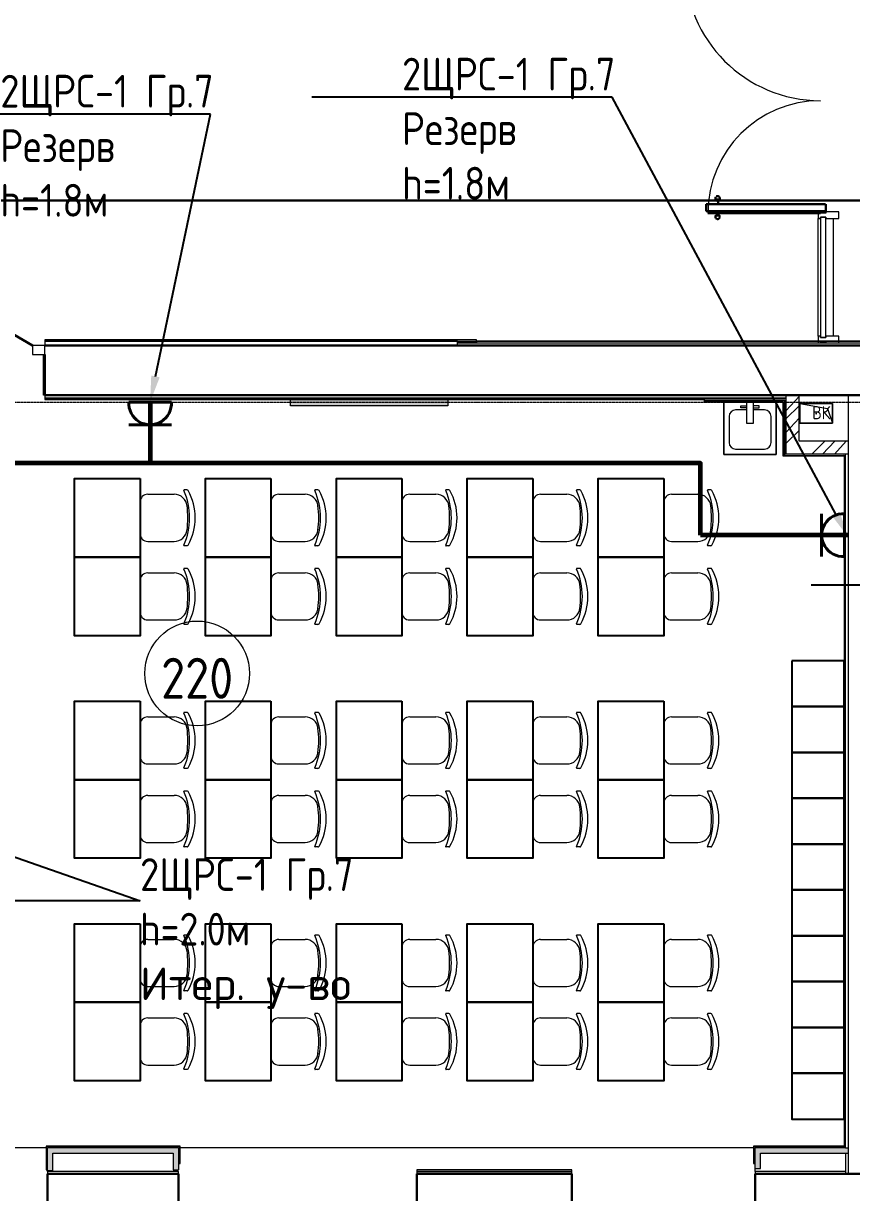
# Model space of a CAD drawing. Header units: millimetres. Extents: x -32 to 417638015, y -35 to 175284279.
# Drawn here: x 416903946 to 416910272, y 175233955 to 175242887 of the extents above; entities that cross this region are included whole.
import ezdxf
from ezdxf import colors
from ezdxf.entities.mleader import LeaderData, LeaderLine
from ezdxf.math import Vec2, Vec3

# ---------------------------------------------------------------- set-up
doc = ezdxf.new("R2010")
doc.units = ezdxf.units.MM
doc.linetypes.add('ADSK_Линия сетки', pattern=[25, 20, -2.5, 0, -2.5])
doc.linetypes.add('ADSK_Штриховая_ш3 п1_5', pattern=[4.5, 3, -1.5])
for name, color, linetype, lineweight in [('_ЭМ_гофра', 5, 'Continuous', 60), ('_ЭМ_ТХобщее_слой', 7, 'Continuous', 30), ('Аннотация', 7, 'Continuous', 18), ('Витраж', 7, 'Continuous', 9), ('Двери', 7, 'Continuous', 9), ('Обобщенные модели', 7, 'Continuous', 18), ('Оси', 253, 'Continuous', 9), ('Панели витража', 7, 'Continuous', 9), ('Перекрытие', 7, 'Continuous', 18), ('Сантехника', 7, 'Continuous', 18), ('Стены внутренние', 7, 'Continuous', 18), ('Стены несущие', 7, 'Continuous', 30), ('Стены отделка', 7, 'Continuous', 30), ('Стены перегородки', 7, 'Continuous', 30), ('Стены штриховка', 7, 'Continuous', 9), ('ТХ', 5, 'Continuous', 0), ('ШТРИХОВКА', 252, 'Continuous', 15), ('ЭМ', 5, 'Continuous', 40), ('ЭМ_Лоток 1_2', 162, 'Continuous', 30)]:
    doc.layers.add(name, color=color, linetype=linetype, lineweight=lineweight)
doc.layers.add('_ЭМ_Надписи', color=7, linetype='Continuous')
doc.layers.add('ЭОМ_Лотки рабочие', color=5, linetype='Continuous')
doc.layers.add('Линии', color=7, linetype='Continuous', lineweight=9, true_color=0x00a600)
doc.styles.add('GOST Common', font='GOST_Common.ttf', dxfattribs={"width": 0.9, "height": 349.9999999999996})
doc.styles.add('GOST Common_5', font='GOST_Common.ttf', dxfattribs={"width": 0.9, "height": 200})
doc.styles.add('ЭОМ', font='isocpeur.ttf', dxfattribs={"width": 0.85, "height": 250})
doc.linetypes.add('Cable in the tray', pattern='A,5,[130,ltypeshp.shx,S=1,R=0,X=0,Y=0],1.5,[130,ltypeshp.shx,S=1.5,R=90,X=0,Y=-1],1,[130,ltypeshp.shx,S=1,R=0,X=0.5,Y=0],5', length=12.5)

# ---------------------------------------------------------------- blocks, each defined once
blk = doc.blocks.new('Стул ученич штабелир №5-7')
at = {"color": 0, "linetype": 'ByBlock', "lineweight": -2}
for p, q in [((-120.064222017827, -6.874120663269423e-05), (120.064222017827, 6.874120663269423e-05)), ((-120.0642220180016, -6.874130849610083e-05), (120.0642220177106, 6.874110476928763e-05)), ((-179.935777982173, -59.99993125879337), (-179.935777982173, -260.3112319844695)), ((-179.9357779823476, -59.99993125888795), (-179.9357779823476, -260.3112319845714)), ((180.064222017827, -59.99993125879337), (180.064222017827, -260.3112319844695)), ((180.0642220177106, -59.99993125888795), (180.0642220177106, -260.3112319845714)), ((-213.4357779821148, -359.0004116515302), (-213.4357779821148, -337.3406056039639)), ((-213.4357779822894, -359.0004116516247), (-213.4357779822894, -337.3406056040585)), ((213.564222017827, -359.0004116515302), (213.564222017827, -337.3406056039639)), ((213.5642220176524, -359.0004116516247), (213.5642220176524, -337.3406056040585))]:
    blk.add_line(p, q, dxfattribs=at)
for centre, radius, start, end in [((-119.9357779822312, -59.99993125879337), 60.00000000000227, 90, 180), ((-119.9357779823476, -59.99993125885157), 59.99999999995964, 90, 180), ((120.0642220178852, -59.99993125879337), 60.00000000000227, 0, 90), ((120.0642220177106, -59.99993125885157), 59.99999999995964, 0, 90), ((-79.93577798217302, -260.3112319844549), 100.0000000000176, 180, 264.2584419996841), ((-79.93577798234764, -260.3112319845568), 100.0000000000176, 180, 264.2584419996841), ((80.06422201782698, -260.3112319844549), 100.0000000000176, 275.7415580003159, 0), ((80.06422201765236, -260.3112319845568), 100.0000000000176, 275.7415580003159, 0), ((-210.435777982173, -337.3406056039494), 2.999999999983853, 63.89783268162118, 180), ((-210.4357779823476, -337.340605604044), 2.999999999983853, 63.89783268162118, 180), ((0.06422201782697812, 142.3201924452005), 520.8201237039044, 246.3195110063149, 293.6804889936851), ((0.06422201765235513, 142.3201924450987), 520.8201237039044, 246.3195110063149, 293.6804889936851), ((210.564222017827, -337.3406056039494), 2.999999999983853, 0, 116.1021673183788), ((210.5642220176524, -337.340605604044), 2.999999999983853, 0, 116.1021673183788), ((-203.435777982173, -359.0004116515447), 9.999999999989248, 180, 238.068250632605), ((-203.4357779823476, -359.0004116516466), 9.999999999989248, 180, 238.068250632605), ((0.06422201782697812, 9.04909030158342), 430.5490215606072, 240.9916647866204, 299.0083352133797), ((0.06422201765235513, 9.049090301488832), 430.5490215606072, 240.9916647866204, 299.0083352133797), ((0.06422201782697812, 435.5341415462426), 800.3966485555333, 263.2469772545854, 276.7530227454146), ((0.06422201765235513, 435.5341415461407), 800.3966485555333, 263.2469772545854, 276.7530227454146), ((203.564222017827, -359.0004116515447), 9.999999999989248, 301.931749367395, 0), ((203.5642220176524, -359.0004116516466), 9.999999999989248, 301.931749367395, 0)]:
    blk.add_arc(centre, radius, start, end, dxfattribs=at)
blk = doc.blocks.new('Тх 2 этаж')
at = {"lineweight": 0, "true_color": 0x939598}
h = blk.add_hatch(color=252, dxfattribs=at)
h.dxf.hatch_style = 1
h.paths.add_polyline_path([(27735.97930723574, 6329.165966294939), (27735.97930723574, 6279.165966294939), (26535.97930723574, 6279.165966294939), (26535.97930723574, 6329.165966294939)])
at = {"color": 252, "lineweight": 0, "true_color": 0x939598}
blk.add_lwpolyline([(27735.97930723574, 6329.165966294939), (27735.97930723574, 6279.165966294939), (26535.97930723574, 6279.165966294939), (26535.97930723574, 6329.165966294939), (27735.97930723574, 6329.165966294939)], dxfattribs=at)
at = {"color": 252, "true_color": 0x939598}
for points in [[(25385.97930723533, 5723.755234011158), (25385.97930723533, 5123.755234011158), (24885.97930723522, 5123.755234011158), (24885.97930723522, 5723.755234011158)], [(26385.97930723533, 5723.755234011158), (26385.97930723533, 5123.755234011158), (25885.97930723522, 5123.755234011158), (25885.97930723522, 5723.755234011158)], [(27385.9793072358, 5723.755234011158), (27385.9793072358, 5123.755234011158), (26885.97930723568, 5123.755234011158), (26885.97930723568, 5723.755234011158)], [(28385.9793072358, 5723.755234011158), (28385.9793072358, 5123.755234011158), (27885.97930723568, 5123.755234011158), (27885.97930723568, 5723.755234011158)], [(29385.9793072358, 5723.755234011158), (29385.9793072358, 5123.755234011158), (28885.97930723568, 5123.755234011158), (28885.97930723568, 5723.755234011158)], [(25385.97930723533, 5123.755234010692), (25385.97930723533, 4523.755234010692), (24885.97930723522, 4523.755234010692), (24885.97930723522, 5123.755234010692)], [(26385.97930723533, 5123.755234010692), (26385.97930723533, 4523.755234010692), (25885.97930723522, 4523.755234010692), (25885.97930723522, 5123.755234010692)], [(27385.9793072358, 5123.755234010692), (27385.9793072358, 4523.755234010692), (26885.97930723568, 4523.755234010692), (26885.97930723568, 5123.755234010692)], [(28385.9793072358, 5123.755234010692), (28385.9793072358, 4523.755234010692), (27885.97930723568, 4523.755234010692), (27885.97930723568, 5123.755234010692)], [(29385.9793072358, 5123.755234010692), (29385.9793072358, 4523.755234010692), (28885.97930723568, 4523.755234010692), (28885.97930723568, 5123.755234010692)], [(25385.97930723533, 4023.755234010692), (25385.97930723533, 3423.755234010692), (24885.97930723522, 3423.755234010692), (24885.97930723522, 4023.755234010692)], [(26385.97930723533, 4023.755234010692), (26385.97930723533, 3423.755234010692), (25885.97930723522, 3423.755234010692), (25885.97930723522, 4023.755234010692)], [(27385.9793072358, 4023.755234010692), (27385.9793072358, 3423.755234010692), (26885.97930723568, 3423.755234010692), (26885.97930723568, 4023.755234010692)], [(28385.9793072358, 4023.755234010692), (28385.9793072358, 3423.755234010692), (27885.97930723568, 3423.755234010692), (27885.97930723568, 4023.755234010692)], [(29385.9793072358, 4023.755234010692), (29385.9793072358, 3423.755234010692), (28885.97930723568, 3423.755234010692), (28885.97930723568, 4023.755234010692)], [(25385.97930723533, 3423.755234010227), (25385.97930723533, 2823.755234010227), (24885.97930723522, 2823.755234010227), (24885.97930723522, 3423.755234010227)], [(26385.97930723533, 3423.755234010227), (26385.97930723533, 2823.755234010227), (25885.97930723522, 2823.755234010227), (25885.97930723522, 3423.755234010227)], [(27385.9793072358, 3423.755234010227), (27385.9793072358, 2823.755234010227), (26885.97930723568, 2823.755234010227), (26885.97930723568, 3423.755234010227)], [(28385.9793072358, 3423.755234010227), (28385.9793072358, 2823.755234010227), (27885.97930723568, 2823.755234010227), (27885.97930723568, 3423.755234010227)], [(29385.9793072358, 3423.755234010227), (29385.9793072358, 2823.755234010227), (28885.97930723568, 2823.755234010227), (28885.97930723568, 3423.755234010227)], [(25385.97930723533, 2323.755234010227), (25385.97930723533, 1723.755234010227), (24885.97930723522, 1723.755234010227), (24885.97930723522, 2323.755234010227)], [(26385.97930723533, 2323.755234010227), (26385.97930723533, 1723.755234010227), (25885.97930723522, 1723.755234010227), (25885.97930723522, 2323.755234010227)], [(27385.9793072358, 2323.755234010227), (27385.9793072358, 1723.755234010227), (26885.97930723568, 1723.755234010227), (26885.97930723568, 2323.755234010227)], [(28385.9793072358, 2323.755234010227), (28385.9793072358, 1723.755234010227), (27885.97930723568, 1723.755234010227), (27885.97930723568, 2323.755234010227)], [(29385.9793072358, 2323.755234010227), (29385.9793072358, 1723.755234010227), (28885.97930723568, 1723.755234010227), (28885.97930723568, 2323.755234010227)], [(25385.97930723533, 1723.755234009761), (25385.97930723533, 1123.755234009761), (24885.97930723522, 1123.755234009761), (24885.97930723522, 1723.755234009761)], [(26385.97930723533, 1723.755234009761), (26385.97930723533, 1123.755234009761), (25885.97930723522, 1123.755234009761), (25885.97930723522, 1723.755234009761)], [(27385.9793072358, 1723.755234009761), (27385.9793072358, 1123.755234009761), (26885.97930723568, 1123.755234009761), (26885.97930723568, 1723.755234009761)], [(28385.9793072358, 1723.755234009761), (28385.9793072358, 1123.755234009761), (27885.97930723568, 1123.755234009761), (27885.97930723568, 1723.755234009761)], [(29385.9793072358, 1723.755234009761), (29385.9793072358, 1123.755234009761), (28885.97930723568, 1123.755234009761), (28885.97930723568, 1723.755234009761)]]:
    blk.add_lwpolyline(points, close=True, dxfattribs=at)
for points in [[(30363.7817554106, 4331.755234009644), (30363.7817554106, 3981.755234009644), (30763.7817554106, 3981.755234009644), (30763.7817554106, 4331.755234009644), (30363.7817554106, 4331.755234009644)], [(30363.7817554106, 3981.755234009644), (30363.7817554106, 3631.755234009644), (30763.7817554106, 3631.755234009644), (30763.7817554106, 3981.755234009644), (30363.7817554106, 3981.755234009644)], [(30363.7817554106, 3631.755234009644), (30363.7817554106, 3281.755234009644), (30763.7817554106, 3281.755234009644), (30763.7817554106, 3631.755234009644), (30363.7817554106, 3631.755234009644)], [(30363.7817554106, 3281.755234009644), (30363.7817554106, 2931.755234009644), (30763.7817554106, 2931.755234009644), (30763.7817554106, 3281.755234009644), (30363.7817554106, 3281.755234009644)], [(30363.7817554106, 2931.755234009644), (30363.7817554106, 2581.755234009644), (30763.7817554106, 2581.755234009644), (30763.7817554106, 2931.755234009644), (30363.7817554106, 2931.755234009644)], [(30363.7817554106, 2581.755234009644), (30363.7817554106, 2231.755234009644), (30763.7817554106, 2231.755234009644), (30763.7817554106, 2581.755234009644), (30363.7817554106, 2581.755234009644)], [(30363.7817554106, 2231.755234009644), (30363.7817554106, 1881.755234009644), (30763.7817554106, 1881.755234009644), (30763.7817554106, 2231.755234009644), (30363.7817554106, 2231.755234009644)], [(30363.7817554106, 1881.755234009644), (30363.7817554106, 1531.755234009644), (30763.7817554106, 1531.755234009644), (30763.7817554106, 1881.755234009644), (30363.7817554106, 1881.755234009644)], [(30363.7817554106, 1531.755234009644), (30363.7817554106, 1181.755234009644), (30763.7817554106, 1181.755234009644), (30763.7817554106, 1531.755234009644), (30363.7817554106, 1531.755234009644)], [(30363.7817554106, 1181.755234009644), (30363.7817554106, 831.7552340096445), (30763.7817554106, 831.7552340096445), (30763.7817554106, 1181.755234009644), (30363.7817554106, 1181.755234009644)]]:
    blk.add_lwpolyline(points, dxfattribs=at)
at = {"layer": 'ТХ', "color": 252, "lineweight": 0, "true_color": 0x939598, "rotation": 90}
for p in [(25385.97930723533, 5423.755234011624), (26385.97930723533, 5423.755234011624), (27385.97930723533, 5423.755234011624), (28385.9793072358, 5423.755234011624), (29385.9793072358, 5423.755234011624), (25385.97930723533, 4823.755234010692), (26385.97930723533, 4823.755234010692), (27385.97930723533, 4823.755234010692), (28385.9793072358, 4823.755234010692), (29385.9793072358, 4823.755234010692), (25385.97930723533, 3723.755234010692), (26385.97930723533, 3723.755234010692), (27385.97930723533, 3723.755234010692), (28385.9793072358, 3723.755234010692), (29385.9793072358, 3723.755234010692), (25385.97930723533, 3123.755234010227), (26385.97930723533, 3123.755234010227), (27385.97930723533, 3123.755234010227), (28385.9793072358, 3123.755234010227), (29385.9793072358, 3123.755234010227), (25385.97930723533, 2023.755234010227), (26385.97930723533, 2023.755234010227), (27385.97930723533, 2023.755234010227), (28385.9793072358, 2023.755234010227), (29385.9793072358, 2023.755234010227), (25385.97930723533, 1423.755234009761), (26385.97930723533, 1423.755234009761), (27385.97930723533, 1423.755234009761), (28385.9793072358, 1423.755234009761), (29385.9793072358, 1423.755234009761)]:
    blk.add_blockref('Стул ученич штабелир №5-7', p, dxfattribs=at)
blk = doc.blocks.new('План 2 этажа')
h = blk.add_hatch()
h.set_pattern_fill('ANSI34', color=8, scale=20)
h.set_pattern_definition([(45, (686.3573730537319, 338.699590410115), (-269.4076836320746, 269.4076836320746), []), (45, (776.1599730537273, 338.699590410115), (-269.4076836320746, 269.4076836320746), []), (45, (865.9625730537227, 338.699590410115), (-269.4076836320746, 269.4076836320746), []), (45, (955.7653730537277, 338.699590410115), (-269.4076836320746, 269.4076836320746), [])])
h.paths.add_polyline_path([(24731.35737305379, 8686.341918495851), (24631.35737305379, 8686.341918495851), (24631.35737305379, 8235.34191849583), (25106.35737305373, 8235.34191849583), (25076.35737305379, 8237.341918495866), (25106.35737305373, 8335.34191849588), (24731.35737305379, 8335.34191849588)])
at = {"layer": 'Стены внутренние'}
for points in [[(19714.24494410033, 2896.931186210629), (19990.49856187013, 2896.931186210629), (19990.49856187013, 2936.93118621062), (18990.49737305369, 2936.93118621062), (18990.49737305369, 2896.931186210629), (19030.49737305369, 2896.931186210629)], [(19030.49737305369, 2762.931186210625), (19030.49737305369, 2896.931186210629), (18990.49737305369, 2896.931186210629), (18990.49737305369, 2762.931186210625)], [(19950.49856187013, 2768.931186210589), (19990.49856187013, 2768.931186210589), (19990.49856187013, 2896.931186210629), (19950.49856187013, 2896.931186210629)], [(25086.35737305379, 2896.931186210569), (25106.35737305373, 2896.931186210629), (25106.35737305373, 2936.93118621062), (24395.49452676461, 2936.931186210551), (24395.49452676461, 2896.931186210569), (24948.66666336945, 2896.931186210585)], [(24425.22449144255, 2779.273641771319), (24435.49452676461, 2779.273641771319), (24435.49452676461, 2896.931186210569), (24395.49452676461, 2896.931186210569), (24395.49452676461, 2779.273641771319)]]:
    blk.add_hatch(color=8, dxfattribs=at).paths.add_polyline_path(points)
at = {"layer": 'Витраж', "color": 8, "lineweight": 18, "extrusion": (0, 0, -1)}
for p, q in [((24893.92272609222, 10085.72519557196), (24876.92272609221, 10085.72519557196)), ((24876.92272609221, 10085.72519557196), (24876.92272609221, 10035.72519557194)), ((24876.92272609221, 10035.72519557194), (24893.92272609222, 10035.72519557194)), ((24893.92272609222, 10075.72519557193), (24893.92272609222, 10085.72519557196)), ((24933.92272609221, 10075.72519557193), (24893.92272609222, 10075.72519557193)), ((24893.92272609222, 10035.72519557194), (24893.92272609222, 10045.72519557197)), ((24893.92272609222, 10045.72519557197), (24933.92272609221, 10045.72519557197)), ((25033.92272609219, 10085.72519557196), (24933.92272609221, 10085.72519557196)), ((24933.92272609221, 10085.72519557196), (24933.92272609221, 10075.72519557193)), ((24933.92272609221, 10045.72519557197), (24933.92272609221, 10035.72519557194)), ((24933.92272609221, 10035.72519557194), (25033.92272609219, 10035.72519557194)), ((25033.92272609219, 10035.72519557194), (25033.92272609219, 10085.72519557196)), ((24893.92272609222, 9135.725195571971), (24876.92272609221, 9135.725195571971)), ((24876.92272609221, 9135.725195571971), (24876.92272609221, 9085.725195571948)), ((24893.92272609222, 9125.725195571938), (24893.92272609222, 9135.725195571971)), ((24933.92272609221, 9125.725195571938), (24893.92272609222, 9125.725195571938)), ((25033.92272609219, 9135.725195571971), (24933.92272609221, 9135.725195571971)), ((24933.92272609221, 9135.725195571971), (24933.92272609221, 9125.725195571938)), ((25033.92272609219, 9085.725195571948), (25033.92272609219, 9135.725195571971)), ((24876.92272609221, 9085.725195571948), (24893.92272609222, 9085.725195571948)), ((24893.92272609222, 9085.725195571948), (24893.92272609222, 9095.72519557198)), ((24893.92272609222, 9095.72519557198), (24933.92272609221, 9095.72519557198)), ((24933.92272609221, 9095.72519557198), (24933.92272609221, 9085.725195571948)), ((24933.92272609221, 9085.725195571948), (25033.92272609219, 9085.725195571948))]:
    blk.add_line(p, q, dxfattribs=at)
at = {"layer": 'Витраж', "color": 8}
for p, q in [((24876.9227260922, 9135.725195571944), (24876.9227260922, 10035.72519557195)), ((24993.9227260922, 9135.725195571944), (24993.9227260922, 10035.72519557195))]:
    blk.add_line(p, q, dxfattribs=at)
at = {"layer": 'Двери', "color": 8, "lineweight": 30}
for p, q in [((24893.92272609222, 10075.72519557195), (24033.92272609222, 10075.72519557195)), ((18875.35737305378, 9066.341918495877), (18082.94412859102, 9523.841918495878))]:
    blk.add_line(p, q, dxfattribs=at)
at = {"layer": 'Двери', "color": 8}
for p, q in [((18875.35737305378, 9066.341918495877), (18875.35737305378, 8996.34191849588)), ((18970.35737305378, 9066.341918495877), (18875.35737305378, 9066.341918495877)), ((18970.35737305378, 8996.34191849588), (18970.35737305378, 9066.341918495877)), ((18875.35737305378, 8996.34191849588), (18970.35737305378, 8996.34191849588))]:
    blk.add_line(p, q, dxfattribs=at)
for centre, radius, start, end in [((24893.92272609222, 11970.72519557195), 1034.999999999995, 180, 270), ((24893.92272609222, 10075.72519557195), 860.000000000001, 90, 180)]:
    blk.add_arc(centre, radius, start, end, dxfattribs=at)
at = {"layer": 'Линии', "color": 8, "linetype": 'ADSK_Штриховая_ш3 п1_5', "lineweight": 30}
for p, q in [((24113.26886239246, 10145.72519557195), (24108.1207082115, 10190.42974241598)), ((24021.56294131582, 10092.72519557196), (24020.83711395168, 10145.72519557195)), ((24020.83711395168, 10145.72519557195), (24933.92272609222, 10145.72519557195)), ((24113.26886239246, 10093.22671490042), (24108.1207082115, 10048.5221680564)), ((24933.92272609222, 10145.72519557195), (24933.92272609222, 10092.72519557195)), ((24933.92272609222, 10092.72519557195), (24021.56294131582, 10092.72519557196))]:
    blk.add_line(p, q, dxfattribs=at)
for centre, radius in [((24108.12070821156, 10190.42974241596), 17.00000000000098), ((24108.1207082115, 10048.52216805641), 17.00000000000181)]:
    blk.add_circle(centre, radius, dxfattribs=at)
at = {"layer": 'Линии', "color": 8}
blk.add_circle((20132.87487044721, 6560.798295951507), 400, dxfattribs=at)
at = {"layer": 'Обобщенные модели', "color": 8}
for p, q in [((24736.35737305379, 8471.341918495858), (24736.35737305379, 8621.341918495858)), ((24736.35737305379, 8621.341918495858), (24986.35737305379, 8621.341918495857)), ((24736.35737305379, 8621.341918495858), (24948.85737305379, 8583.841918495864)), ((24986.35737305379, 8621.341918495857), (24736.35737305379, 8621.341918495858)), ((24736.35737305379, 8621.341918495858), (24736.35737305379, 8471.341918495858)), ((24948.85737305379, 8583.841918495864), (24986.35737305379, 8471.341918495857)), ((24986.35737305379, 8621.341918495857), (24986.35737305379, 8471.341918495857)), ((24986.35737305379, 8471.341918495857), (24986.35737305379, 8621.341918495857)), ((24986.35737305379, 8471.341918495857), (24736.35737305379, 8471.341918495858)), ((24736.35737305379, 8471.341918495858), (24986.35737305379, 8471.341918495857))]:
    blk.add_line(p, q, dxfattribs=at)
for radius, start, end in [(2.500000000000002, 90, 270), (2.500000000000002, 104.9999999999945, 180), (2.499999999999998, 209.9999999999582, 270), (2.500000000000002, 270, 90), (2.499999999999999, 330.0000000000418, 75.00000000000556)]:
    blk.add_arc((24861.35737305379, 8546.341918495858), radius, start, end, dxfattribs=at)
at = {"layer": 'Оси', "color": 8, "linetype": 'ADSK_Линия сетки'}
blk.add_line((-9428.371165078948, 8633.699590409724), (56691.21025106532, 8633.69959040951), dxfattribs=at)
at = {"layer": 'Панели витража', "color": 8, "lineweight": 18}
for p, q in [((24893.92272609222, 10045.72519557198), (24893.92272609222, 9125.725195571913)), ((24933.92272609221, 10045.72519557198), (24893.92272609222, 10045.72519557198)), ((24933.92272609221, 9125.725195571913), (24933.92272609221, 10045.72519557198)), ((24893.92272609222, 9125.725195571913), (24933.92272609221, 9125.725195571913))]:
    blk.add_line(p, q, dxfattribs=at)
at = {"layer": 'Перекрытие', "color": 8}
for p, q in [((18960.35737305379, 8686.34191849588), (18960.35737305379, 8996.341918495884)), ((18970.35737305373, 8763.908698807569), (18960.35737305379, 8763.908698807569)), ((18970.35737305373, 8686.34191849588), (18960.35737305379, 8686.34191849588)), ((18978.60973260424, 2936.931186210629), (16796.55492487864, 2936.931186210651)), ((24383.64837291848, 2936.931186210576), (20002.49856187019, 2936.93118621062)), ((19980.49548876117, 2768.931186210589), (19980.49548876117, 2756.750944721199)), ((24395.49452676461, 2756.931186210591), (24395.49452676461, 2779.273641771319)), ((18990.49737305369, 2756.931186210662), (18990.49737305369, 2762.931186210618))]:
    blk.add_line(p, q, dxfattribs=at)
at = {"layer": 'Сантехника', "color": 8}
for p, q in [((24156.09190472466, 8633.699590409611), (24556.09190472466, 8633.699590409611)), ((24156.09190472466, 8233.699590409611), (24156.09190472466, 8633.699590409611)), ((24156.09190472466, 8633.699590409611), (24156.09190472466, 8233.699590409611)), ((24556.09190472466, 8633.699590409611), (24156.09190472466, 8633.699590409611)), ((24286.09185211724, 8588.699584770278), (24286.09185211724, 8603.699579722743)), ((24286.09185211724, 8603.699579722743), (24331.09185211724, 8603.699579722743)), ((24331.09185211724, 8588.699584770278), (24286.09185211724, 8588.699584770278)), ((24331.09185211724, 8468.68667493455), (24331.09185211724, 8633.699590409611)), ((24381.09195733201, 8633.699590409611), (24381.09195733201, 8468.68667493455)), ((24426.09190472466, 8603.699612973054), (24381.09195733201, 8603.699612973054)), ((24381.09195733201, 8588.699596050108), (24426.09190472466, 8588.699596050108)), ((24426.09190472466, 8588.699596050108), (24426.09190472466, 8603.699612973054)), ((24556.09190472466, 8633.699590409611), (24556.09190472466, 8233.699590409611)), ((24556.09190472466, 8233.699590409611), (24556.09190472466, 8633.699590409611)), ((24196.09264273156, 8523.700329078973), (24196.09264273156, 8323.698851736117)), ((24331.09185211724, 8573.700329078973), (24246.09264273156, 8573.700329078973)), ((24466.09190472465, 8573.700329078973), (24381.09195733201, 8573.700329078973)), ((24516.09190472466, 8323.698851736111), (24516.09190472466, 8523.700329078967)), ((24381.09195733201, 8468.68667493455), (24331.09185211724, 8468.68667493455)), ((24556.09190472466, 8233.699590409611), (24156.09190472466, 8233.699590409611)), ((24156.09190472466, 8233.699590409611), (24556.09190472466, 8233.699590409611)), ((24246.09264273156, 8273.698851736117), (24466.09190472466, 8273.698851736117))]:
    blk.add_line(p, q, dxfattribs=at)
for centre, radius, start, end in [((24246.09264273156, 8523.700329078973), 49.99999999999997, 90, 180), ((24466.09190472465, 8523.700329078967), 50.00000000000553, 0, 90), ((24246.09264273156, 8323.698851736117), 50.00000000000004, 180, 270), ((24466.09190472466, 8323.698851736111), 49.99999999999486, 270, 0)]:
    blk.add_arc(centre, radius, start, end, dxfattribs=at)
at = {"layer": 'Стены несущие', "color": 8}
for p, q in [((26050.35737305379, 9066.341918495833), (18970.35737305373, 9066.341918495902)), ((22121.35737305379, 9066.341918496804), (24679.78354843013, 9066.341918496804)), ((18970.35737305373, 8996.341918495884), (18970.35737305373, 8686.341918495851)), ((26050.35737305379, 8686.341918495851), (18970.35737305373, 8686.341918495851)), ((18990.49737305369, 2736.931186210596), (18990.49737305369, 2406.931186209634)), ((19990.49856187013, 2736.931186210596), (18990.49737305369, 2736.931186210596)), ((19990.49856187013, 2406.931186209639), (19990.49856187013, 2736.931186210596)), ((21810.49856187013, 2736.931186210596), (21810.49856187013, 2406.931186209632)), ((22995.49452676461, 2736.931186210596), (21810.49856187013, 2736.931186210596)), ((22995.49452676461, 2406.931186210585), (22995.49452676461, 2736.931186210596)), ((25787.99447603757, 2736.931186210596), (24395.49452676461, 2736.931186210596)), ((24395.49452676461, 2736.931186210596), (24395.49452676461, 2406.931186210576))]:
    blk.add_line(p, q, dxfattribs=at)
at = {"layer": 'Стены отделка', "color": 8, "lineweight": 9}
for p, q in [((18970.35737305373, 9108.341918495858), (18970.35737305373, 9066.341918495902)), ((22266.38985240203, 9108.341918495858), (18970.35737305373, 9108.341918495858)), ((22121.35737305379, 9066.341918495833), (22121.35737305379, 9096.341918495862)), ((22121.35737305379, 9096.341918495862), (22266.38985240203, 9096.341918495862)), ((22121.35737305379, 9086.3419184968), (25905.69649326283, 9086.3419184968)), ((22266.38985240203, 9098.341918496797), (22266.38985240203, 9108.341918495858)), ((26050.35737305379, 9098.341918496797), (22266.38985240203, 9098.341918496797)), ((22266.38985240203, 9096.341918495862), (22266.38985240203, 9086.3419184968)), ((24679.78354843013, 9066.341918496804), (25429.78354843013, 9066.341918496804)), ((18970.35737305373, 8686.341918495851), (18970.35737305373, 8654.341918495858)), ((24006.35737305379, 8666.341918495855), (24006.35737305379, 8635.341918495884)), ((24018.35737305379, 8666.341918495855), (24631.35737305379, 8666.341918495855)), ((24631.35737305379, 8235.34191849583), (24631.35737305379, 8686.341918495851)), ((24731.35737305379, 8335.34191849588), (24731.35737305379, 8686.341918495851)), ((18970.35737305373, 8654.341918495858), (24006.35737305379, 8654.341918495858)), ((24631.35737305379, 8660.341918495891), (24006.35737305379, 8660.341918495891)), ((24006.35737305379, 8635.341918495884), (24606.35737305379, 8635.34191849588)), ((24606.35737305379, 8635.34191849588), (24606.35737305379, 8223.341918495833)), ((25106.35737305373, 8335.34191849588), (24731.35737305379, 8335.34191849588)), ((24606.35737305379, 8223.341918495833), (25074.35737305373, 8223.341918495833)), ((25106.35737305373, 8235.34191849583), (24631.35737305379, 8235.34191849583)), ((25074.35737305373, 8223.341918495833), (25074.35737305373, 2948.931186210618)), ((25086.35737305373, 2936.93118621062), (25086.35737305373, 8235.34191849583)), ((20000.49856187013, 2948.931186210618), (18980.49737305369, 2948.931186210618)), ((25074.35737305373, 2948.931186210618), (24385.49452676467, 2948.931186210618)), ((18978.49737305369, 2946.931186210652), (18978.49737305369, 2768.931186210658)), ((19990.49856187013, 2936.93118621062), (18990.49737305369, 2936.93118621062)), ((18990.49737305369, 2762.931186210625), (18990.49737305369, 2936.93118621062)), ((19030.49737305369, 2896.931186210629), (19950.49856187013, 2896.931186210629)), ((19030.49737305369, 2762.931186210625), (19030.49737305369, 2896.931186210629)), ((19950.49856187013, 2896.931186210629), (19950.49856187013, 2768.931186210589)), ((19990.49856187013, 2936.93118621062), (19990.49856187013, 2768.931186210589)), ((20002.49856187013, 2816.931186210647), (20002.49856187019, 2946.931186210583)), ((24383.49452676461, 2946.931186210583), (24383.49452676461, 2816.931186210578)), ((25086.35737305373, 2936.931186210551), (24395.49452676461, 2936.931186210551)), ((24395.49452676461, 2779.273641771319), (24395.49452676461, 2936.93118621062)), ((24435.49452676461, 2779.273641771319), (24435.49452676461, 2896.93118621056)), ((24435.49452676461, 2896.931186210629), (25086.35737305373, 2896.93118621056)), ((25086.35737305373, 2896.93118621056), (25086.35737305373, 2736.931186210596)), ((18978.49737305369, 2768.931186210658), (18990.49737305369, 2768.931186210658)), ((19950.49856187013, 2768.931186210589), (19990.49856187013, 2768.931186210589)), ((19990.49856187013, 2816.931186210647), (20002.49856187013, 2816.931186210647)), ((21810.49856187013, 2768.931186210589), (21810.49856187013, 2736.931186210596)), ((22995.49452676461, 2768.931186210589), (21810.49856187013, 2768.931186210589)), ((22995.49452676461, 2736.931186210596), (22995.49452676461, 2768.931186210589)), ((24383.49452676461, 2816.931186210578), (24395.49452676461, 2816.931186210578)), ((24395.49452676461, 2779.273641771319), (24435.49452676461, 2779.273641771319)), ((18990.49737305369, 2762.931186210625), (19030.49737305369, 2762.931186210625)), ((19990.49856187013, 2756.931186210592), (18990.49737305369, 2756.931186210662)), ((18990.49737305369, 2756.931186210662), (18990.49737305369, 2736.931186210596)), ((19990.49856187013, 2736.931186210596), (19990.49856187013, 2756.931186210592)), ((22959.49452676467, 2756.931186210592), (22995.49452676461, 2756.931186210592)), ((25086.35737305373, 2756.931186210592), (24395.49452676461, 2756.931186210592)), ((24395.49452676461, 2756.931186210592), (24395.49452676461, 2736.931186210596))]:
    blk.add_line(p, q, dxfattribs=at)
at = {"layer": 'Стены перегородки', "color": 8, "lineweight": 18}
blk.add_line((25106.35737305373, 8686.341918495851), (25106.35737305373, 2736.931186210596), dxfattribs=at)
at = {"layer": 'Стены штриховка', "color": 8}
for p, q in [((22266.38985240203, 9106.341918495895), (18970.35737305373, 9106.341918495895)), ((22121.35737305379, 9096.341918495862), (18970.35737305373, 9096.341918495862)), ((22266.38985240203, 9096.341918495862), (22266.38985240203, 9098.341918496797)), ((26050.35737305379, 9096.341918496764), (22266.38985240203, 9096.341918496833)), ((18970.35737305373, 8666.341918495855), (24018.35737305379, 8666.341918495855)), ((18970.35737305373, 8656.341918495891), (24006.35737305379, 8656.341918495891)), ((24006.35737305379, 8654.341918495858), (24006.35737305379, 8656.341918495891)), ((24006.35737305379, 8650.341918495858), (24621.35737305373, 8650.341918495858)), ((24006.35737305379, 8644.34191849583), (24615.35737305373, 8644.34191849583)), ((24615.35737305373, 8644.341918495826), (24615.35737305379, 8223.341918495833)), ((24621.35737305373, 8650.341918495858), (24621.35737305373, 8225.341918495866)), ((24615.35737305379, 8225.341918495866), (25076.35737305379, 8225.341918495866)), ((25076.35737305379, 8225.341918495866), (25076.35737305379, 2946.931186210583)), ((18980.49737305369, 2948.931186210618), (18978.49737305369, 2948.931186210618)), ((18978.49737305369, 2948.931186210618), (18978.49737305369, 2946.931186210652)), ((18980.49737305369, 2948.931186210618), (18980.49737305369, 2768.931186210658)), ((20000.49856187013, 2816.931186210647), (20000.49856187013, 2948.931186210618)), ((20002.49856187019, 2948.931186210618), (20000.49856187013, 2948.931186210618)), ((20002.49856187019, 2946.931186210583), (20002.49856187019, 2948.931186210618)), ((24385.49452676467, 2948.931186210618), (24383.49452676461, 2948.931186210618)), ((24383.49452676461, 2948.931186210618), (24383.49452676461, 2946.931186210583)), ((24385.49452676467, 2948.931186210618), (24385.49452676467, 2816.931186210578)), ((18978.49737305369, 2946.931186210652), (20002.49856187019, 2946.931186210583)), ((24383.49452676461, 2946.931186210583), (25076.35737305379, 2946.931186210583)), ((25086.35737305373, 2936.931186210551), (25106.35737305373, 2936.93118621062)), ((25086.35737305373, 2896.93118621056), (25106.35737305373, 2896.931186210629)), ((22995.49452676461, 2766.931186210625), (21810.49856187013, 2766.931186210625)), ((21810.49856187013, 2756.931186210592), (22959.49452676467, 2756.931186210592))]:
    blk.add_line(p, q, dxfattribs=at)
at = {"layer": 'ЭОМ_Лотки рабочие'}
blk.add_blockref('Тх 2 этаж', (-5689.424382357276, 2325.175952200887), dxfattribs=at)
at = {"layer": 'Аннотация', "color": 8, "insert": (24831.23308335966, 8602.6680729695), "char_height": 100, "width": 156.348, "attachment_point": 1, "line_spacing_factor": 1.022765581104984, "style": 'GOST Common_5'}
blk.add_mtext('\\pxt3.6,7.2,10.8,14.4,18,21.6,25.2,28.8,32.4,36,39.6,43.2,46.8,50.4,54,57.6,61.2,64.8,68.4,72,75.6,79.2,82.8,86.4,90,93.6,97.2,100.8,104.4,108,111.6,115.2;{ВК}', dxfattribs=at)
at = {"layer": 'Аннотация', "color": 8, "lineweight": 9, "insert": (20132.87487044721, 6523.850175692758), "char_height": 312.5000000000001, "width": 520.2111192702771, "attachment_point": 5, "line_spacing_factor": 1.022765581104984, "style": 'GOST Common'}
blk.add_mtext('220', dxfattribs=at)
blk = doc.blocks.new('_ЭМ_ТХ2_2ЭТАЖнов')
at = {"layer": 'ТХ', "color": 252, "lineweight": 0, "true_color": 0x939598, "rotation": 90}
for p in [(25510.6321987863, 7415.231595802819), (26510.6321987863, 7415.231595802819), (27510.6321987863, 7415.231595802819), (28510.63219878677, 7415.231595802819), (29510.63219878677, 7415.231595802819), (25510.6321987863, 6815.231595801888), (26510.6321987863, 6815.231595801888), (27510.6321987863, 6815.231595801888), (28510.63219878677, 6815.231595801888), (29510.63219878677, 6815.231595801888), (25510.6321987863, 5715.231595801888), (26510.6321987863, 5715.231595801888), (27510.6321987863, 5715.231595801888), (28510.63219878677, 5715.231595801888), (29510.63219878677, 5715.231595801888), (25510.6321987863, 5115.231595801422), (26510.6321987863, 5115.231595801422), (27510.6321987863, 5115.231595801422), (28510.63219878677, 5115.231595801422), (29510.63219878677, 5115.231595801422), (25510.6321987863, 4015.231595801422), (26510.6321987863, 4015.231595801422), (27510.6321987863, 4015.231595801422), (28510.63219878677, 4015.231595801422), (29510.63219878677, 4015.231595801422), (25510.6321987863, 3415.231595800957), (26510.6321987863, 3415.231595800957), (27510.6321987863, 3415.231595800957), (28510.63219878677, 3415.231595800957), (29510.63219878677, 3415.231595800957)]:
    blk.add_blockref('Стул ученич штабелир №5-7', p, dxfattribs=at)
blk = doc.blocks.new('1м розетка IP20')
at = {"layer": 'ЭМ', "color": 5}
for p, q in [((-10.46755168188247, 162.7321568910265), (-10.46755168192612, -162.7321568912412)), ((163.0684657593665, 162.7321568816078), (163.0684657593374, -162.7321569010965)), ((-10.46755168189702, -1.091393642127514e-10), (315.4856732268672, -3.637978807091713e-11))]:
    blk.add_line(p, q, dxfattribs=at)
blk.add_arc((0, 0), 163.0684657580474, 266.3195877734414, 93.6804122265587, dxfattribs=at)

msp = doc.modelspace()

# ---------------------------------------------------------------- block references
at = {"layer": 'ШТРИХОВКА'}
msp.add_blockref('План 2 этажа', (416885140.0062945, 175231360.8653707), dxfattribs=at)

# ---------------------------------------------------------------- next in the draw order: linework, layer by layer
at = {"layer": '_ЭМ_гофра', "linetype": 'ByBlock'}
for points in [[(416904913.4892067, 175239994.5649611), (416904913.4892067, 175239527.2802348)], [(416909116.5387405, 175238977.5964814), (416909116.5387405, 175239527.2802348), (416902473.0833406, 175239527.2802348), (416902473.0833406, 175235003.5841648), (416901942.3317016, 175234782.7969554)]]:
    msp.add_lwpolyline(points, dxfattribs=at)
at = {"layer": '_ЭМ_гофра', "linetype": 'ByBlock', "elevation": 64.26463315267222}
msp.add_lwpolyline([(416910246.3636675, 175238977.5964814), (416909116.5387405, 175238977.5964814)], dxfattribs=at)
at = {"layer": 'ЭМ_Лоток 1_2', "linetype": 'Cable in the tray', "ltscale": 50}
msp.add_lwpolyline([(416886099.0715888, 175254549.0820753), (416886099.0715888, 175241535.2944958), (416933923.3663307, 175241535.2944958)], dxfattribs=at)

# ---------------------------------------------------------------- next in the draw order: block references
at = {"layer": '_ЭМ_ТХобщее_слой', "lineweight": 50}
msp.add_blockref('_ЭМ_ТХ2_2ЭТАЖнов', (416879325.9290206, 175231694.5649611), dxfattribs=at)
at = {"layer": 'ЭМ'}
for p, rotation in [((416904913.4892067, 175239984.0974094), 270.0000000000092), ((416910205.8961159, 175238977.5964814, 64.26463315267222), 180.0000000000092)]:
    msp.add_blockref('1м розетка IP20', p, dxfattribs=dict(at, rotation=rotation))

# ---------------------------------------------------------------- next in the draw order: leaders
at = {"layer": '_ЭМ_Надписи', "color": 7, "ltscale": 5}
ml = msp.add_multileader_mtext('Standard', dxfattribs=at)
ml.set_content('{\\fGOST Common|b0|i0|c204|p34;\\W0.9;\\C256;2ЩРС-1\\fISOCPEUR|b0|i0|c204|p34;\\W0.85; Гр.7 Резерв\\P\\fGOST Common|b0|i0|c0|p34;\\W0.9;h=\\fGOST Common|b0|i0|c204|p34;1\\fGOST Common|b0|i0|c0|p34;.\\fGOST Common|b0|i0|c204|p34;8м}', color=1, style='ЭОМ')
ml.set_leader_properties()
ml.build(insert=Vec2(0, 0))
ml.multileader.update_dxf_attribs({"text_left_attachment_type": 6, "text_right_attachment_type": 6, "dogleg_length": 0, "arrow_head_size": 200})
ctx = ml.context
ctx.base_point, ctx.char_height, ctx.arrow_head_size, ctx.landing_gap_size, ctx.plane_origin = Vec3(416906837.4341038, 175242324.5120411), 250, 200, 0, Vec3(416887427.8995638, 175254871.622615)
ctx.left_attachment, ctx.right_attachment = 6, 6
notes = []
notes.append((ctx, [(1, (1, 1, 0), (416908443.6841038, 175242324.5120411), (-1, 0), 0, [(0, [(416910246.3636675, 175238962.9314484)], 0, [])])]))
ctx.mtext.insert, ctx.mtext.width, ctx.mtext.defined_height, ctx.mtext.flow_direction = Vec3(416906837.4341038, 175242624.5120411), 2273.287500041229, 545.6159617257083, 5
ml = msp.add_multileader_mtext('Standard', dxfattribs=at)
ml.set_content('{\\fGOST Common|b0|i0|c204|p34;\\W0.9;\\C256;2ЩРС-1\\fISOCPEUR|b0|i0|c204|p34;\\W0.85; Гр.7 Резерв\\P\\fGOST Common|b0|i0|c0|p34;\\W0.9;h=\\fGOST Common|b0|i0|c204|p34;1\\fGOST Common|b0|i0|c0|p34;.\\fGOST Common|b0|i0|c204|p34;8м}', color=1, style='ЭОМ')
ml.set_leader_properties()
ml.build(insert=Vec2(0, 0))
ml.multileader.update_dxf_attribs({"text_left_attachment_type": 6, "text_right_attachment_type": 6, "dogleg_length": 0, "arrow_head_size": 200})
ctx = ml.context
ctx.base_point, ctx.char_height, ctx.arrow_head_size, ctx.landing_gap_size, ctx.plane_origin = Vec3(416903769.1050249, 175242194.2641882, -64.26463315267222), 250, 200, 0, Vec3(416882095.025103, 175255903.2561277, -64.26463315267222)
ctx.left_attachment, ctx.right_attachment = 6, 6
notes.append((ctx, [(1, (1, 1, 0), (416905375.3550249, 175242194.2641882, -64.26463315267222), (-1, 0), 0, [(0, [(416904913.4892067, 175239994.5649611, -64.26463315267222)], 0, [])])]))
ctx.mtext.insert, ctx.mtext.width, ctx.mtext.defined_height, ctx.mtext.flow_direction = Vec3(416903769.1050249, 175242494.2641882, -64.26463315267222), 2273.287500041229, 545.6159617257083, 5
ml = msp.add_multileader_mtext('Standard', dxfattribs=at)
ml.set_content('{\\fGOST Common|b0|i0|c204|p34;\\W0.9;\\C256;2ЩРС-2\\fISOCPEUR|b0|i0|c204|p34;\\W0.85; Гр.8\\Ph=2.0м\\P\\W1;\\C0;Итер. у-во}', color=1, style='ЭОМ')
ml.set_leader_properties()
ml.build(insert=Vec2(0, 0))
ml.multileader.update_dxf_attribs({"text_left_attachment_type": 6, "text_right_attachment_type": 6, "dogleg_length": 0, "arrow_head_size": 200})
ctx = ml.context
ctx.base_point, ctx.char_height, ctx.arrow_head_size, ctx.landing_gap_size, ctx.plane_origin = Vec3(416911701.9729311, 175238595.9608094), 250, 200, 0, Vec3(416899206.1028972, 175244399.087945)
ctx.left_attachment, ctx.right_attachment = 6, 6
notes.append((ctx, [(0, (1, 1, 0), (416911701.9729311, 175238595.9608094), (1, 0), 0, [(0, [(416910391.3636675, 175237182.7965569)], 0, [])])]))
ctx.mtext.insert, ctx.mtext.width, ctx.mtext.defined_height, ctx.mtext.flow_direction = Vec3(416911701.9729311, 175238920.9608094), 2879.262652535923, 1412.549695420081, 5
ml = msp.add_multileader_mtext('Standard', dxfattribs=at)
ml.set_content('{\\fGOST Common|b0|i0|c204|p34;\\W0.9;\\C256;2ЩРС-1\\fISOCPEUR|b0|i0|c204|p34;\\W0.85; Гр.7\\Ph=2.0м\\P\\W1;\\C0;Итер. у-во}', color=1, style='ЭОМ')
ml.set_leader_properties()
ml.build(insert=Vec2(0, 0))
ml.multileader.update_dxf_attribs({"text_left_attachment_type": 6, "text_right_attachment_type": 6, "dogleg_length": 0, "arrow_head_size": 200})
ctx = ml.context
ctx.base_point, ctx.char_height, ctx.arrow_head_size, ctx.landing_gap_size, ctx.plane_origin = Vec3(416904836.5612194, 175236184.7965569), 250, 200, 0, Vec3(416890761.9143084, 175244412.6248291)
ctx.left_attachment, ctx.right_attachment = 6, 6
notes.append((ctx, [(0, (1, 1, 0), (416904836.5612194, 175236184.7965569), (1, 0), 0, [(0, [(416901947.1750788, 175237196.333441)], 0, [])])]))
ctx.mtext.insert, ctx.mtext.width, ctx.mtext.defined_height, ctx.mtext.flow_direction = Vec3(416904836.5612194, 175236509.7965569), 2879.262652535923, 1412.549695420081, 5
for ctx, leaders in notes:
    for number, flags, end, landing, length, lines in leaders:
        leader = LeaderData()
        leader.index, (leader.has_last_leader_line, leader.has_dogleg_vector, leader.attachment_direction) = number, flags
        leader.last_leader_point, leader.dogleg_vector, leader.dogleg_length = Vec3(end), Vec3(landing), length
        for number, points, colour, breaks in lines:
            line = LeaderLine()
            line.index, line.vertices, line.color, line.breaks = number, Vec3.list(points), colors.encode_raw_color(colour), breaks
            leader.lines.append(line)
        ctx.leaders.append(leader)

doc.saveas('drawing.dxf')
